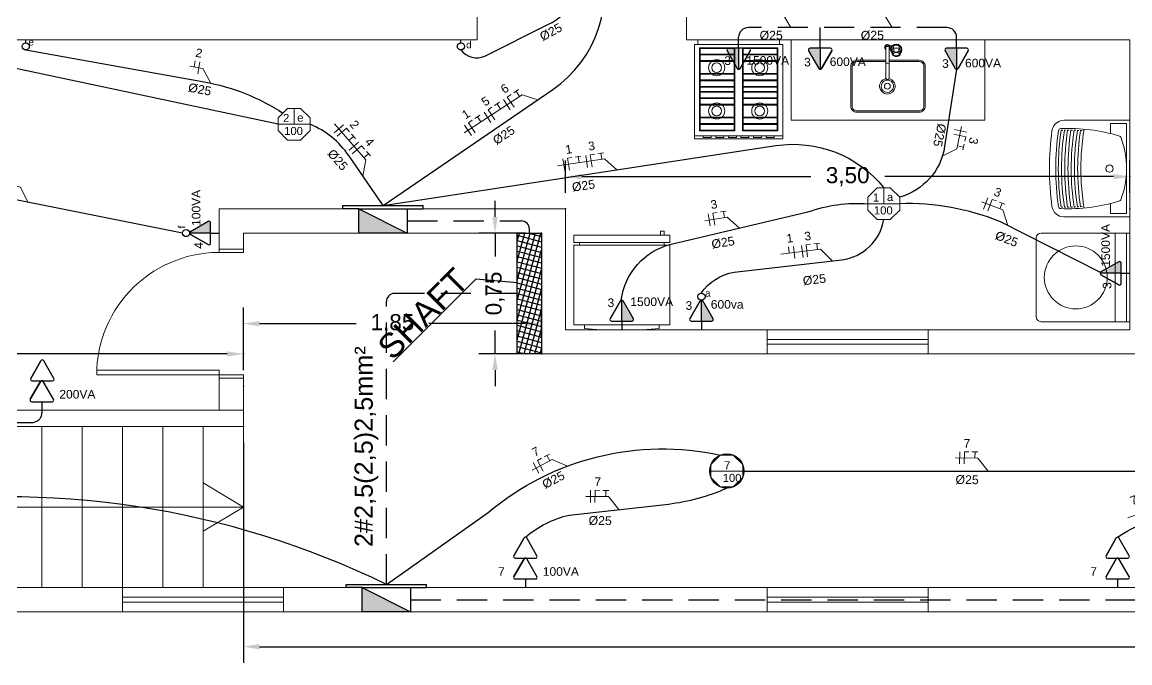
# Model space of a CAD drawing. Header units: millimetres. Extents: x 53 to 176, y -29 to 32.
# Drawn here: x 60.4 to 67.27, y 21.51 to 25.48 of the extents above; entities that cross this region are included whole.
import ezdxf

# ---------------------------------------------------------------- set-up
doc = ezdxf.new("R2010")
doc.units = ezdxf.units.MM
doc.linetypes.add('HIDDEN', pattern=[0.375, 0.25, -0.125])
doc.layers.get('0').update_dxf_attribs({"lineweight": 30})
for name, color, linetype in [('1 - Circuitos', 7, 'Continuous'), ('12 - Divisão dos circuitos', 7, 'Continuous'), ('5 - Identificadores', 7, 'Continuous'), ('7 - Eletroduto', 6, 'Continuous'), ('8 - Pontos de luz', 5, 'Continuous'), ('Pontos de iluminação', 5, 'Continuous'), ('Pontos de Tomadas', 240, 'Continuous')]:
    doc.layers.add(name, color=color, linetype=linetype)
for name, color, linetype, lineweight in [('19 - Diametros', 10, 'Continuous', 18), ('2 - Cotas', 242, 'Continuous', 9), ('3 - Cozinha', 160, 'Continuous', 20), ('4 - Edificação', 8, 'Continuous', 20), ('Portas', 251, 'Continuous', 9)]:
    doc.layers.add(name, color=color, linetype=linetype, lineweight=lineweight)
doc.styles.add('Arial0', font='arial.ttf', dxfattribs={"height": 3.14658})
doc.styles.add('SEACAD_Arial', font='arial.ttf')
doc.styles.get("Standard").update_dxf_attribs({"font": 'arial.ttf'})
doc.dimstyles.new('ISO-25', dxfattribs={"dimtxt": 0.1, "dimasz": 0.1, "dimexe": 0.1, "dimexo": 0.1, "dimgap": 0.1, "dimtad": 0, "dimzin": 1, "dimtxsty": 'Standard', "dimcen": 0.1, "dimadec": 0, "dimazin": 0, "dimtfac": 1, "dimtmove": 0, "dimatfit": 3, "dimfxl": 1, "dimarcsym": 0})

# ---------------------------------------------------------------- blocks, each defined once
blk = doc.blocks.new('*D25')
at = {"layer": '12 - Divisão dos circuitos', "color": 0, "transparency": 16777216}
for p in [(67.2708, 24.5244), (63.7708, 24.3244), (67.2708, 24.3244)]:
    blk.add_point(p, dxfattribs=at)
at = {"layer": '2 - Cotas', "color": 0, "lineweight": -2, "transparency": 16777216}
for p, q in [((63.7708, 24.4244), (63.7708, 24.6244)), ((67.2708, 24.4244), (67.2708, 24.6244)), ((63.8708, 24.5244), (65.2912, 24.5244)), ((67.1708, 24.5244), (65.7505, 24.5244))]:
    blk.add_line(p, q, dxfattribs=at)
at = {"layer": '2 - Cotas', "color": 0, "transparency": 16777216}
for points in [[(63.8708, 24.541), (63.8708, 24.5077), (63.7708, 24.5244)], [(67.1708, 24.541), (67.1708, 24.5077), (67.2708, 24.5244)]]:
    blk.add_solid(points, dxfattribs=at)
at = {"layer": '2 - Cotas', "color": 0, "transparency": 16777216, "insert": (65.5208, 24.5244), "char_height": 0.1, "attachment_point": 5}
blk.add_mtext('3,50', dxfattribs=at)
blk = doc.blocks.new('*D4')
at = {"layer": '12 - Divisão dos circuitos', "color": 0, "transparency": 16777216}
for p in [(57.2708, 23.4244), (57.2708, 23.2244), (61.7708, 23.2244)]:
    blk.add_point(p, dxfattribs=at)
at = {"layer": '2 - Cotas', "color": 0, "lineweight": -2, "transparency": 16777216}
for p, q in [((57.2708, 23.3244), (57.2708, 23.5244)), ((61.7708, 23.3244), (61.7708, 23.5244)), ((57.3708, 23.4244), (59.2891, 23.4244)), ((61.6708, 23.4244), (59.7525, 23.4244))]:
    blk.add_line(p, q, dxfattribs=at)
at = {"layer": '2 - Cotas', "color": 0, "transparency": 16777216}
for points in [[(57.3708, 23.441), (57.3708, 23.4077), (57.2708, 23.4244)], [(61.6708, 23.441), (61.6708, 23.4077), (61.7708, 23.4244)]]:
    blk.add_solid(points, dxfattribs=at)
at = {"layer": '2 - Cotas', "color": 0, "transparency": 16777216, "insert": (59.5208, 23.4244), "char_height": 0.1, "attachment_point": 5}
blk.add_mtext('4,50', dxfattribs=at)
blk = doc.blocks.new('*D26')
at = {"layer": '12 - Divisão dos circuitos', "color": 0, "transparency": 16777216}
for p in [(61.7708, 23.6122), (61.7708, 23.4244), (63.6208, 23.4244)]:
    blk.add_point(p, dxfattribs=at)
at = {"layer": '2 - Cotas', "color": 0, "lineweight": -2, "transparency": 16777216}
for p, q in [((61.7708, 23.5244), (61.7708, 23.7122)), ((63.6208, 23.5244), (63.6208, 23.7122)), ((61.8708, 23.6122), (62.4703, 23.6122)), ((63.5208, 23.6122), (62.9214, 23.6122))]:
    blk.add_line(p, q, dxfattribs=at)
at = {"layer": '2 - Cotas', "color": 0, "transparency": 16777216}
for points in [[(61.8708, 23.6289), (61.8708, 23.5955), (61.7708, 23.6122)], [(63.5208, 23.6289), (63.5208, 23.5955), (63.6208, 23.6122)]]:
    blk.add_solid(points, dxfattribs=at)
at = {"layer": '2 - Cotas', "color": 0, "transparency": 16777216, "insert": (62.6958, 23.6122), "char_height": 0.1, "attachment_point": 5}
blk.add_mtext('1,85', dxfattribs=at)
blk = doc.blocks.new('CO-F4PB')
for p, q in [((0.2535, 0), (-0.2535, 0)), ((0.2535, 0), (-0.2535, 0)), ((-0.2535, 0), (-0.2535, -0.03)), ((0.2535, -0.03), (0.2535, 0)), ((-0.2735, -0.03), (-0.2735, -0.596)), ((0.2735, -0.03), (-0.2735, -0.03)), ((-0.2435, -0.05), (-0.2435, -0.566)), ((-0.0235, -0.05), (-0.2435, -0.05)), ((-0.0285, -0.055), (-0.2385, -0.055)), ((-0.2385, -0.055), (-0.2385, -0.09)), ((-0.0285, -0.055), (-0.0285, -0.09)), ((-0.0235, -0.05), (-0.0235, -0.566)), ((0.0235, -0.05), (0.0235, -0.566)), ((0.2435, -0.05), (0.0235, -0.05)), ((0.2385, -0.055), (0.0285, -0.055)), ((0.0285, -0.055), (0.0285, -0.09)), ((0.2385, -0.055), (0.2385, -0.09)), ((0.2435, -0.05), (0.2435, -0.566)), ((0.2735, -0.596), (0.2735, -0.03)), ((-0.0235, -0.09), (-0.2435, -0.09)), ((-0.0235, -0.095), (-0.2435, -0.095)), ((-0.0235, -0.13), (-0.2435, -0.13)), ((-0.0235, -0.135), (-0.2435, -0.135)), ((-0.2385, -0.095), (-0.2385, -0.13)), ((-0.2385, -0.135), (-0.2385, -0.21)), ((-0.0285, -0.095), (-0.0285, -0.13)), ((-0.0285, -0.135), (-0.0285, -0.21)), ((0.2435, -0.09), (0.0235, -0.09)), ((0.2435, -0.095), (0.0235, -0.095)), ((0.2435, -0.13), (0.0235, -0.13)), ((0.2435, -0.135), (0.0235, -0.135)), ((0.0285, -0.095), (0.0285, -0.13)), ((0.0285, -0.135), (0.0285, -0.21)), ((0.2385, -0.095), (0.2385, -0.13)), ((0.2385, -0.135), (0.2385, -0.21)), ((-0.0235, -0.21), (-0.2435, -0.21)), ((-0.0235, -0.215), (-0.2435, -0.215)), ((-0.0235, -0.25), (-0.2435, -0.25)), ((-0.0235, -0.255), (-0.2435, -0.255)), ((-0.2385, -0.215), (-0.2385, -0.25)), ((-0.2385, -0.255), (-0.2385, -0.29)), ((-0.0285, -0.215), (-0.0285, -0.25)), ((-0.0285, -0.255), (-0.0285, -0.29)), ((0.2435, -0.21), (0.0235, -0.21)), ((0.2435, -0.215), (0.0235, -0.215)), ((0.2435, -0.25), (0.0235, -0.25)), ((0.2435, -0.255), (0.0235, -0.255)), ((0.0285, -0.215), (0.0285, -0.25)), ((0.0285, -0.255), (0.0285, -0.29)), ((0.2385, -0.215), (0.2385, -0.25)), ((0.2385, -0.255), (0.2385, -0.29)), ((-0.0235, -0.29), (-0.2435, -0.29)), ((-0.0235, -0.295), (-0.2435, -0.295)), ((-0.2435, -0.321), (-0.0235, -0.321)), ((-0.2435, -0.326), (-0.0235, -0.326)), ((-0.2385, -0.295), (-0.2385, -0.321)), ((-0.2385, -0.326), (-0.2385, -0.361)), ((-0.0285, -0.295), (-0.0285, -0.321)), ((-0.0285, -0.326), (-0.0285, -0.361)), ((0.2435, -0.29), (0.0235, -0.29)), ((0.2435, -0.295), (0.0235, -0.295)), ((0.0235, -0.321), (0.2435, -0.321)), ((0.0235, -0.326), (0.2435, -0.326)), ((0.0285, -0.295), (0.0285, -0.321)), ((0.0285, -0.326), (0.0285, -0.361)), ((0.2385, -0.295), (0.2385, -0.321)), ((0.2385, -0.326), (0.2385, -0.361)), ((-0.2435, -0.361), (-0.0235, -0.361)), ((-0.2435, -0.366), (-0.0235, -0.366)), ((-0.2435, -0.401), (-0.0235, -0.401)), ((-0.2435, -0.406), (-0.0235, -0.406)), ((-0.2385, -0.366), (-0.2385, -0.401)), ((-0.2385, -0.406), (-0.2385, -0.481)), ((-0.0285, -0.366), (-0.0285, -0.401)), ((-0.0285, -0.406), (-0.0285, -0.481)), ((0.0235, -0.361), (0.2435, -0.361)), ((0.0235, -0.366), (0.2435, -0.366)), ((0.0235, -0.401), (0.2435, -0.401)), ((0.0235, -0.406), (0.2435, -0.406)), ((0.0285, -0.366), (0.0285, -0.401)), ((0.0285, -0.406), (0.0285, -0.481)), ((0.2385, -0.366), (0.2385, -0.401)), ((0.2385, -0.406), (0.2385, -0.481)), ((-0.2435, -0.481), (-0.0235, -0.481)), ((0.0235, -0.481), (0.2435, -0.481)), ((-0.2435, -0.486), (-0.0235, -0.486)), ((-0.2435, -0.521), (-0.0235, -0.521)), ((-0.2435, -0.526), (-0.0235, -0.526)), ((-0.2385, -0.486), (-0.2385, -0.521)), ((-0.2385, -0.526), (-0.2385, -0.561)), ((-0.0285, -0.486), (-0.0285, -0.521)), ((-0.0285, -0.526), (-0.0285, -0.561)), ((0.0235, -0.486), (0.2435, -0.486)), ((0.0235, -0.521), (0.2435, -0.521)), ((0.0235, -0.526), (0.2435, -0.526)), ((0.0285, -0.486), (0.0285, -0.521)), ((0.0285, -0.526), (0.0285, -0.561)), ((0.2385, -0.486), (0.2385, -0.521)), ((0.2385, -0.526), (0.2385, -0.561)), ((-0.2735, -0.596), (0.2735, -0.596)), ((-0.2735, -0.596), (-0.2735, -0.616)), ((-0.2735, -0.616), (0.2735, -0.616)), ((-0.2435, -0.566), (-0.0235, -0.566)), ((-0.2385, -0.561), (-0.0285, -0.561)), ((0.0235, -0.566), (0.2435, -0.566)), ((0.0285, -0.561), (0.2385, -0.561)), ((0.2735, -0.616), (0.2735, -0.596))]:
    blk.add_line(p, q)
for points in [[(-0.2204, -0.606), (-0.1704, -0.606), (-0.1704, -0.596), (-0.2204, -0.596)], [(-0.1422, -0.606), (-0.0922, -0.606), (-0.0922, -0.596), (-0.1422, -0.596)], [(-0.0641, -0.606), (-0.0141, -0.606), (-0.0141, -0.596), (-0.0641, -0.596)], [(0.0141, -0.606), (0.0641, -0.606), (0.0641, -0.596), (0.0141, -0.596)], [(0.0922, -0.606), (0.1422, -0.606), (0.1422, -0.596), (0.0922, -0.596)], [(0.1704, -0.606), (0.2204, -0.606), (0.2204, -0.596), (0.1704, -0.596)]]:
    blk.add_lwpolyline(points, close=True)
for centre, radius in [((-0.1308, -0.1735), 0.05), ((0.1362, -0.1735), 0.05), ((-0.1308, -0.1735), 0.03), ((0.1362, -0.1735), 0.03), ((-0.1308, -0.4425), 0.05), ((0.1362, -0.4425), 0.05), ((-0.1308, -0.4425), 0.03), ((0.1362, -0.4425), 0.03)]:
    blk.add_circle(centre, radius)
blk = doc.blocks.new('DUPLEX320PL')
for p, q in [((-0.058, -0.1246), (-0.058, -0.6181)), ((-0.058, -0.1246), (0.538, -0.1246)), ((0.538, -0.6181), (0.538, -0.1246)), ((0.538, -0.6181), (-0.058, -0.6181)), ((-0.023, -0.6181), (-0.023, -0.6338)), ((0.503, -0.6338), (0.503, -0.6181)), ((0.538, -0.6338), (-0.058, -0.6338)), ((-0.058, -0.6338), (-0.058, -0.6799)), ((-0.058, -0.6799), (0.538, -0.6799)), ((0.538, -0.6338), (0.538, -0.6799))]:
    blk.add_line(p, q)
blk.add_lwpolyline([(0.4713, -0.1246), (0.4713, -0.1005), (0.3713, -0.0932), (0.1087, -0.0932), (0.0087, -0.1005), (0.0087, -0.1246)])
blk.add_lwpolyline([(0.4797, -0.6799), (0.4797, -0.7042), (0.5039, -0.7042), (0.5039, -0.6799)], close=True)
blk = doc.blocks.new('TANQUE-02')
for p, q in [((-0.2995, 0), (0.2995, 0)), ((-0.2995, -0.4081), (-0.2995, 0)), ((0.2995, -0.4081), (0.2995, 0)), ((-0.2795, -0.02), (0.2795, -0.02)), ((-0.2795, -0.12), (-0.2795, -0.02)), ((0.2795, -0.12), (0.2795, -0.02)), ((-0.2795, -0.12), (-0.2174, -0.12)), ((0.2174, -0.12), (0.2795, -0.12))]:
    blk.add_line(p, q)
blk.add_circle((0, -0.1252), 0.0225)
for centre, radius, start, end in [((0.8453, -0.3818), 1.0945, 163.27799, 182.40527), ((-0.1837, -0.0726), 0.02, 110.23844, 163.27799), ((0, -0.5709), 0.5511, 90, 110.23844), ((0, -0.5709), 0.5511, 69.76156, 90), ((0.1837, -0.0726), 0.02, 16.72201, 69.76156), ((-0.8453, -0.3818), 1.0945, 357.59473, 16.72201), ((0, 1.2149), 1.518, 260.72256, 279.27744), ((0.8453, -0.3818), 1.0845, 177.52238, 178.05412), ((0.8453, -0.3818), 1.0845, 176.46036, 176.99114), ((0, 1.2149), 1.558, 261.22518, 270), ((0.8453, -0.3818), 1.0845, 175.40003, 175.93), ((0, 1.2149), 1.538, 261.15691, 270), ((0, 1.2149), 1.518, 270, 279.27744), ((0, 1.2149), 1.538, 270, 278.84309), ((0, 1.2149), 1.558, 270, 278.77482), ((-0.8453, -0.3818), 1.0845, 4.07, 4.59997), ((-0.8453, -0.3818), 1.0845, 3.00886, 3.53964), ((-0.8453, -0.3818), 1.0845, 1.94588, 2.47762), ((-0.2245, -0.4081), 0.075, 180, 262.08052), ((0.8453, -0.3818), 1.0845, 179.65272, 180.18684), ((0, 1.2149), 1.618, 261.49969, 270), ((0.8453, -0.3818), 1.0845, 180.72164, 181.25716), ((0.8453, -0.3818), 1.0845, 178.5864, 179.11926), ((0, 1.2149), 1.598, 261.39693, 270), ((0, 1.2149), 1.638, 261.61326, 270), ((0, 1.2149), 1.578, 261.30532, 270), ((0, 1.2149), 1.578, 270, 278.69468), ((0, 1.2149), 1.598, 270, 278.60307), ((0, 1.2149), 1.618, 270, 278.50031), ((0, 1.2149), 1.638, 270, 278.38674), ((0.2245, -0.4081), 0.075, 277.91948, 0), ((-0.8453, -0.3818), 1.0845, 0.88074, 1.4136), ((-0.8453, -0.3818), 1.0845, 358.74284, 359.27836), ((-0.8453, -0.3818), 1.0845, 359.81316, 0.34728), ((-0.2332, -0.4271), 0.015, 182.40527, 261.87169), ((0.8453, -0.3818), 1.0845, 181.79343, 182.3305), ((0, 1.2149), 1.658, 261.73735, 270), ((0, 1.2058), 1.6644, 261.87169, 270), ((0, 1.2149), 1.658, 270, 278.26265), ((0, 1.2058), 1.6644, 270, 278.12831), ((0.2332, -0.4271), 0.015, 278.12831, 357.59473), ((-0.8453, -0.3818), 1.0845, 357.6695, 358.20657), ((0, 1.2058), 1.7044, 262.08052, 270), ((0, 1.2058), 1.7044, 270, 277.91948)]:
    blk.add_arc(centre, radius, start, end)
blk = doc.blocks.new('A$C1AD15EB6')
for p, q in [((0.55, 0.58), (0, 0.58)), ((0, 0.03), (0, 0.58)), ((0.55, 0.5606), (0, 0.5606)), ((0.55, 0.03), (0.55, 0.58)), ((0.55, 0.4906), (0, 0.4906)), ((0.03, 0), (0.52, 0))]:
    blk.add_line(p, q)
for centre, start, end in [((0.03, 0.03), 180, 270), ((0.52, 0.03), 270, 0)]:
    blk.add_arc(centre, 0.03, start, end)
blk = doc.blocks.new('CUBA-COZ-02')
for p, q in [((-0.0095, 0.2452), (-0.0095, 0.2275)), ((-0.0095, 0.2275), (-0.0095, 0.0565)), ((0.0105, 0.2452), (0.0105, 0.2275)), ((0.0105, 0.2275), (0.0105, 0.0565)), ((0.0146, 0.2516), (0.031, 0.2516)), ((0.0146, 0.2316), (0.0209, 0.2316)), ((0.0305, 0.2026), (0.0305, 0.2242)), ((0.0379, 0.2522), (0.0379, 0.2367)), ((0.0399, 0.2163), (0.0399, 0.2377)), ((0.0712, 0.2163), (0.0712, 0.2377)), ((0.0731, 0.2522), (0.0731, 0.2367)), ((0.0805, 0.2026), (0.0805, 0.2242)), ((-0.0095, 0.0565), (-0.0095, 0.0516)), ((0.0105, 0.0565), (0.0105, 0.0516))]:
    blk.add_line(p, q)
for points in [[(-0.0095, 0.1611), (-0.1889, 0.1611, 0.414214), (-0.2269, 0.1231), (-0.2269, -0.1231, 0.414214), (-0.1889, -0.1611), (0.1969, -0.1611, 0.414214), (0.2349, -0.1231), (0.2349, 0.1231, 0.414214), (0.1969, 0.1611), (0.0105, 0.1611)], [(-0.0095, 0.1531), (-0.1889, 0.1531, 0.414214), (-0.2189, 0.1231), (-0.2189, -0.1231, 0.414214), (-0.1889, -0.1531), (0.1969, -0.1531, 0.414214), (0.2269, -0.1231), (0.2269, 0.1231, 0.414214), (0.1969, 0.1531), (0.0105, 0.1531)]]:
    blk.add_lwpolyline(points, format="xyb")
blk.add_lwpolyline([(0.0105, 0.0367, -7.502529), (-0.0095, 0.037, -0.133288)], format="xyb", close=True)
at = {"linetype": 'Continuous'}
for points in [[(0.0391, 0.2375, 0), (0.0361, 0.2353, 0), (0.0337, 0.2328, 0), (0.032, 0.2301, 0), (0.0309, 0.2272, 0), (0.0305, 0.2242, 0)], [(0.0389, 0.2157, 0), (0.0359, 0.2135, 0), (0.0335, 0.2109, 0), (0.0318, 0.2081, 0), (0.0308, 0.2052, 0), (0.0305, 0.2021, 0)], [(0.075, 0.199, 0), (0.0746, 0.2011, 0), (0.0734, 0.2032, 0), (0.0715, 0.2051, 0), (0.0689, 0.2067, 0), (0.0658, 0.208, 0), (0.0623, 0.209, 0), (0.0585, 0.2095, 0), (0.0545, 0.2096, 0), (0.0506, 0.2093, 0), (0.0469, 0.2085, 0), (0.0436, 0.2074, 0), (0.0407, 0.2059, 0), (0.0385, 0.2041, 0), (0.0369, 0.2022, 0), (0.0362, 0.2, 0), (0.0362, 0.1979, 0), (0.0369, 0.1958, 0), (0.0385, 0.1938, 0), (0.0407, 0.192, 0), (0.0436, 0.1905, 0), (0.0469, 0.1894, 0), (0.0506, 0.1886, 0), (0.0545, 0.1883, 0), (0.0585, 0.1884, 0), (0.0623, 0.1889, 0), (0.0658, 0.1899, 0), (0.0689, 0.1912, 0), (0.0715, 0.1928, 0), (0.0734, 0.1947, 0), (0.0746, 0.1968, 0), (0.075, 0.199, 0)], [(0.0805, 0.2242, 0), (0.0802, 0.2272, 0), (0.0791, 0.2301, 0), (0.0773, 0.2328, 0), (0.0749, 0.2353, 0), (0.0719, 0.2375, 0)], [(0.0805, 0.2026, 0), (0.0802, 0.2055, 0), (0.0791, 0.2084, 0), (0.0774, 0.2111, 0), (0.0751, 0.2136, 0), (0.0722, 0.2157, 0)], [(0.0305, 0.2021, 0), (0.0311, 0.1989, 0), (0.0324, 0.1959, 0), (0.0345, 0.193, 0), (0.0373, 0.1905, 0), (0.0407, 0.1884, 0), (0.0446, 0.1867, 0), (0.0488, 0.1856, 0), (0.0533, 0.185, 0), (0.0578, 0.185, 0), (0.0623, 0.1856, 0), (0.0665, 0.1867, 0), (0.0704, 0.1884, 0), (0.0738, 0.1905, 0), (0.0766, 0.193, 0), (0.0786, 0.1959, 0), (0.08, 0.1989, 0), (0.0805, 0.2021, 0)]]:
    blk.add_polyline3d(points, dxfattribs=at)
blk.add_circle((0, 0), 0.0182)
for centre, radius, start, end in [((0.0005, 0.2416), 0.0173, 35.41872, 234.58128), ((0.0005, 0.2416), 0.0126, 322.25181, 217.74819), ((0.0005, 0.2242), 0.0233, 64.55551, 115.44449), ((0.0005, 0.2416), 0.0173, 305.41872, 324.58128), ((0.0005, 0.2416), 0.0173, 324.58128, 35.41872), ((0.0555, 0.2266), 0.035, 315.56467, 224.43533), ((0.0555, 0.2266), 0.032, 321.37517, 218.62483), ((0.0555, 0.1725), 0.0816, 77.53823, 102.46177), ((0.04, 0.214), 0.002, 63.97489, 122.15591), ((0.0401, 0.2358), 0.002, 74.31395, 121.56748), ((0.0555, 0.2905), 0.0549, 254.31395, 285.68605), ((0.0555, 0.2459), 0.0335, 243.97489, 296.02511), ((0.0711, 0.214), 0.002, 57.84409, 116.02511), ((0.0709, 0.2358), 0.002, 58.43251, 105.68606), ((0.0005, 0.1207), 0.0233, 64.55551, 115.44449), ((0, 0), 0.0482, 101.34386, 77.38563), ((0.0005, 0.0516), 0.0112, 153.72082, 26.27918), ((0.0005, 0.0516), 0.01, 180, 0)]:
    blk.add_arc(centre, radius, start, end)
blk = doc.blocks.new('*D75')
at = {"layer": '12 - Divisão dos circuitos', "color": 0, "transparency": 16777216}
for p in [(61.7708, 22.9744), (73.7708, 22.9744), (73.7708, 21.6073)]:
    blk.add_point(p, dxfattribs=at)
at = {"layer": '2 - Cotas', "color": 0, "lineweight": -2, "transparency": 16777216}
for p, q in [((61.7708, 22.8744), (61.7708, 21.5073)), ((73.7708, 22.8744), (73.7708, 21.5073)), ((61.8708, 21.6073), (67.507, 21.6073)), ((73.6708, 21.6073), (68.0347, 21.6073))]:
    blk.add_line(p, q, dxfattribs=at)
at = {"layer": '2 - Cotas', "color": 0, "transparency": 16777216}
for points in [[(61.8708, 21.624), (61.8708, 21.5907), (61.7708, 21.6073)], [(73.6708, 21.624), (73.6708, 21.5907), (73.7708, 21.6073)]]:
    blk.add_solid(points, dxfattribs=at)
at = {"layer": '2 - Cotas', "color": 0, "transparency": 16777216, "insert": (67.7708, 21.6073), "char_height": 0.1, "attachment_point": 5}
blk.add_mtext('12,00', dxfattribs=at)
blk = doc.blocks.new('*D178')
at = {"layer": '12 - Divisão dos circuitos', "color": 0, "transparency": 16777216}
for p in [(63.3325, 24.1744), (63.6208, 24.1744), (63.6208, 23.4244)]:
    blk.add_point(p, dxfattribs=at)
at = {"layer": '2 - Cotas', "color": 0, "lineweight": -2, "transparency": 16777216}
for p, q in [((63.3325, 24.2744), (63.3325, 24.3744)), ((63.5208, 24.1744), (63.2325, 24.1744)), ((63.3325, 24.1744), (63.3325, 24.0296)), ((63.3325, 23.4244), (63.3325, 23.5691)), ((63.5208, 23.4244), (63.2325, 23.4244)), ((63.3325, 23.3244), (63.3325, 23.2244))]:
    blk.add_line(p, q, dxfattribs=at)
at = {"layer": '2 - Cotas', "color": 0, "transparency": 16777216}
for points in [[(63.3158, 24.2744), (63.3491, 24.2744), (63.3325, 24.1744)], [(63.3158, 23.3244), (63.3491, 23.3244), (63.3325, 23.4244)]]:
    blk.add_solid(points, dxfattribs=at)
at = {"layer": '2 - Cotas', "color": 0, "transparency": 16777216, "insert": (63.3325, 23.7994), "char_height": 0.1, "attachment_point": 5, "rotation": 90}
blk.add_mtext('0,75', dxfattribs=at)
blk = doc.blocks.new('ponto de luz')
at = {"color": 5, "linetype": 'Continuous', "lineweight": 15, "true_color": 0x000005}
blk.add_lwpolyline([(63.6396, -13.7603), (63.5583, -13.7603), (63.5009, -13.8188), (63.5009, -13.8984), (63.5583, -13.9569), (63.6396, -13.9569), (63.698, -13.8984), (63.698, -13.8188)], close=True, dxfattribs=at)
for points in [[(63.5995, -13.8589), (63.5995, -13.7603), (63.5995, -13.7603)], [(63.698, -13.8589), (63.5009, -13.8589), (63.5009, -13.8589)]]:
    blk.add_lwpolyline(points, dxfattribs=at)
at = {"layer": '1 - Circuitos'}
blk.add_attdef('N', (63.5309, -13.8452), '', height=0.05, dxfattribs=at)
at = {"layer": '5 - Identificadores', "flags": 4}
for tag, p in [('R', (63.6187, -13.8426)), ('S', (63.5376, -13.9254))]:
    blk.add_attdef(tag, p, '', height=0.05, dxfattribs=at)
blk = doc.blocks.new('Sensor')
at = {"color": 5, "linetype": 'Continuous', "lineweight": 15, "true_color": 0x000005}
blk.add_lwpolyline([(63.6396, -14.1566), (63.5583, -14.1566), (63.5009, -14.215), (63.5009, -14.2947), (63.5583, -14.3531), (63.6396, -14.3531), (63.698, -14.2947), (63.698, -14.215)], close=True, dxfattribs=at)
blk.add_lwpolyline([(63.698, -14.2551), (63.5009, -14.2551), (63.5009, -14.2551)], dxfattribs=at)
at = {"layer": '8 - Pontos de luz'}
blk.add_circle((63.5995, -14.2551), 0.1064, dxfattribs=at)
at = {"layer": '5 - Identificadores'}
for tag, p in [('N', (63.5826, -14.2443)), ('S', (63.5739, -14.3226))]:
    blk.add_attdef(tag, p, '', height=0.05, dxfattribs=at)

msp = doc.modelspace()

# ---------------------------------------------------------------- hatches: boundary and pattern name
at = {"layer": '7 - Eletroduto'}
h = msp.add_hatch(color=256, dxfattribs=at)
h.dxf.hatch_style = 1
h.paths.add_polyline_path([(62.4876, 24.1744), (62.7876, 24.1744), (62.4876, 24.3244)])
h = msp.add_hatch(dxfattribs=at)
h.set_pattern_fill('ANSI37', color=256, scale=0.01, angle=300)
h.set_pattern_definition([(345, (53.420826, 21.824383), (0.0082175, 0.030668145), []), (75, (53.420826, 21.824383), (-0.030668145, 0.0082175), [])])
h.paths.add_polyline_path([(63.4708, 23.4244), (63.6208, 23.4244), (63.6208, 24.1744), (63.4708, 24.1744)])
h = msp.add_hatch(color=256, dxfattribs=at)
h.dxf.hatch_style = 1
h.paths.add_polyline_path([(62.5082, 21.8244), (62.8082, 21.8244), (62.5082, 21.9744)])
at = {"layer": 'Pontos de Tomadas'}
h = msp.add_hatch(color=256, dxfattribs=at)
h.dxf.hatch_style = 1
h.paths.add_polyline_path([(64.8359, 25.196, 0.268035), (64.8443, 25.1911), (64.8443, 25.3208), (64.7808, 25.3208, 0.577243), (64.7723, 25.3061)])
h = msp.add_hatch(color=256, dxfattribs=at)
h.dxf.hatch_style = 1
h.paths.add_polyline_path([(65.3422, 25.196, 0.268035), (65.3506, 25.1911), (65.3506, 25.3208), (65.2871, 25.3208, 0.577243), (65.2786, 25.3061)])
h = msp.add_hatch(color=256, dxfattribs=at)
h.dxf.hatch_style = 1
h.paths.add_polyline_path([(66.1884, 25.196, 0.268035), (66.1968, 25.1911), (66.1968, 25.3208), (66.1333, 25.3208, 0.577243), (66.1248, 25.3061)])
h = msp.add_hatch(color=256, dxfattribs=at)
h.dxf.hatch_style = 1
h.paths.add_polyline_path([(61.4424, 24.1828, 0.268035), (61.4375, 24.1744), (61.5672, 24.1744), (61.5672, 24.2379, 0.577243), (61.5526, 24.2464)])
h = msp.add_hatch(color=256, dxfattribs=at)
h.dxf.hatch_style = 1
h.paths.add_polyline_path([(67.0924, 23.933, 0.268035), (67.0875, 23.9245), (67.2172, 23.9245), (67.2172, 23.9881, 0.577243), (67.2026, 23.9965)])
h = msp.add_hatch(color=256, dxfattribs=at)
h.dxf.hatch_style = 1
h.paths.add_polyline_path([(64.1273, 23.7528, 0.268035), (64.1188, 23.7577), (64.1188, 23.628), (64.1824, 23.628, 0.577243), (64.1908, 23.6426)])
h = msp.add_hatch(color=256, dxfattribs=at)
h.dxf.hatch_style = 1
h.paths.add_polyline_path([(64.622, 23.7528, 0.268035), (64.6136, 23.7577), (64.6136, 23.628), (64.6772, 23.628, 0.577243), (64.6856, 23.6426)])

# ---------------------------------------------------------------- linework, layer by layer
at = {"layer": '1 - Circuitos', "color": 5, "linetype": 'Continuous', "lineweight": 15, "true_color": 0x000005}
for points in [[(65.1685, 25.4494), (65.1037, 25.5583), (64.9622, 25.5575)], [(65.7964, 25.4494), (65.7316, 25.5583), (65.5901, 25.5575)], [(61.5684, 25.1048), (61.5198, 25.1947), (61.4379, 25.2101)], [(62.5125, 24.5272), (62.5304, 24.6278), (62.3368, 24.8514)], [(66.1078, 24.6506), (66.1985, 24.6977), (66.227, 24.8363)], [(64.0881, 24.5662), (64.0126, 24.6351), (63.7201, 24.5913)], [(60.4328, 24.3662), (60.3888, 24.4584), (60.1474, 24.5165)], [(66.514, 24.2203), (66.4827, 24.3176), (66.3508, 24.3687)], [(64.8497, 24.2055), (64.7734, 24.2735), (64.6337, 24.2507)], [(65.4249, 24.0023), (65.3516, 24.0734), (65.1051, 24.0439)], [(63.7815, 22.728), (63.6878, 22.7687), (63.5622, 22.7035)], [(66.392, 22.6976), (66.3287, 22.7778), (66.1872, 22.7796)], [(64.1008, 22.4586), (64.0374, 22.5388), (63.8959, 22.5406)], [(67.4797, 22.404), (67.3917, 22.4558), (67.2591, 22.4063)]]:
    msp.add_lwpolyline(points, dxfattribs=at)
at = {"layer": '1 - Circuitos', "color": 7, "linetype": 'Continuous', "lineweight": 15, "true_color": 0x000007}
for points in [[(61.4648, 25.205), (61.4718, 25.2422), (61.4718, 25.2422)], [(61.4875, 25.1623), (61.5015, 25.2366), (61.5015, 25.2366)], [(63.4319, 25.0333), (63.4088, 25.018), (63.4504, 24.9549)], [(63.4482, 25.044), (63.4791, 25.0643), (63.4641, 25.0544), (63.4851, 25.0226)], [(63.3126, 24.9547), (63.2895, 24.9395), (63.3311, 24.8763)], [(63.3289, 24.9654), (63.3598, 24.9858), (63.3448, 24.9759), (63.3658, 24.944)], [(63.4263, 24.939), (63.3847, 25.0022), (63.3847, 25.0022)], [(63.2074, 24.8852), (63.2383, 24.9056), (63.2233, 24.8957), (63.2443, 24.8638)], [(63.307, 24.8605), (63.2654, 24.9237), (63.2654, 24.9237)], [(62.3346, 24.7967), (62.3918, 24.8462), (62.3918, 24.8462)], [(62.4288, 24.8035), (62.4106, 24.8244), (62.3535, 24.7749)], [(63.1855, 24.7803), (63.1439, 24.8434), (63.1439, 24.8434)], [(63.1911, 24.8745), (63.168, 24.8593), (63.2095, 24.7961)], [(66.1846, 24.816), (66.2587, 24.8008), (66.2587, 24.8008)], [(62.4415, 24.7888), (62.4658, 24.7607), (62.454, 24.7743), (62.4251, 24.7493)], [(66.2473, 24.7454), (66.2529, 24.7725), (66.1788, 24.7877)], [(62.4281, 24.6887), (62.4852, 24.7382), (62.4852, 24.7382)], [(62.5222, 24.6955), (62.5041, 24.7164), (62.4469, 24.667)], [(62.535, 24.6808), (62.5592, 24.6528), (62.5475, 24.6663), (62.5186, 24.6414)], [(66.2434, 24.7263), (66.2359, 24.69), (66.2395, 24.7076), (66.2021, 24.7153)], [(63.7651, 24.5602), (63.7539, 24.635), (63.7539, 24.635)], [(63.8098, 24.6433), (63.7824, 24.6392), (63.7936, 24.5645)], [(63.8291, 24.6462), (63.8657, 24.6517), (63.848, 24.6491), (63.8536, 24.6113)], [(63.9064, 24.5814), (63.8952, 24.6561), (63.8952, 24.6561)], [(63.9511, 24.6645), (63.9237, 24.6604), (63.9349, 24.5856)], [(63.9703, 24.6674), (64.007, 24.6729), (63.9892, 24.6702), (63.9949, 24.6325)], [(66.3638, 24.3235), (66.3911, 24.394), (66.3911, 24.394)], [(66.4438, 24.3736), (66.418, 24.3836), (66.3906, 24.3131)], [(66.4619, 24.3666), (66.4965, 24.3532), (66.4797, 24.3597), (66.4659, 24.3241)], [(64.6678, 24.2183), (64.6557, 24.293), (64.6557, 24.293)], [(64.7114, 24.3021), (64.6841, 24.2976), (64.6963, 24.223)], [(64.7306, 24.3052), (64.7672, 24.3111), (64.7495, 24.3083), (64.7556, 24.2706)], [(65.1584, 24.0507), (65.1539, 24.0882), (65.1539, 24.0882)], [(65.1929, 24.0167), (65.1839, 24.0918), (65.1839, 24.0918)], [(65.2438, 24.0228), (65.2348, 24.0979), (65.2348, 24.0979)], [(65.2909, 24.1046), (65.2634, 24.1013), (65.2724, 24.0262)], [(65.3102, 24.1069), (65.347, 24.1113), (65.3292, 24.1092), (65.3337, 24.0713)], [(63.62, 22.7766), (63.5954, 22.7638), (63.6303, 22.6967)], [(63.6373, 22.7855), (63.6702, 22.8026), (63.6542, 22.7943), (63.6718, 22.7604)], [(66.2152, 22.7418), (66.2161, 22.8174), (66.2161, 22.8174)], [(66.2726, 22.8167), (66.2449, 22.817), (66.244, 22.7414)], [(66.2921, 22.8164), (66.3291, 22.8159), (66.3112, 22.8162), (66.3107, 22.778)], [(63.6047, 22.6834), (63.5698, 22.7505), (63.5698, 22.7505)], [(63.9239, 22.5028), (63.9248, 22.5784), (63.9248, 22.5784)], [(63.9814, 22.5777), (63.9537, 22.578), (63.9527, 22.5024)], [(64.0008, 22.5774), (64.0379, 22.577), (64.0199, 22.5772), (64.0194, 22.539)]]:
    msp.add_lwpolyline(points, dxfattribs=at)
at = {"layer": '1 - Circuitos', "color": 5, "linetype": 'Continuous', "lineweight": 15}
msp.add_lwpolyline([(63.5975, 25.0015), (63.5001, 25.0324), (63.1412, 24.7958)], dxfattribs=at)
at = {"layer": '3 - Cozinha'}
msp.add_lwpolyline([(65.1708, 24.8744), (66.3708, 24.8744), (66.3708, 25.3744), (65.1708, 25.3744)], close=True, dxfattribs=at)
msp.add_circle((66.9361, 23.8994), 0.1953, dxfattribs=at)
at = {"layer": '4 - Edificação'}
for p, q in [((63.2208, 25.3744), (63.2208, 25.5744)), ((64.5208, 25.5744), (64.5208, 25.3744)), ((60.3208, 25.3744), (63.2208, 25.3744)), ((64.5208, 25.3744), (67.2708, 25.3744)), ((67.2708, 25.3744), (67.2708, 23.5744)), ((61.6208, 24.3244), (63.7708, 24.3244)), ((61.6208, 24.3244), (61.6208, 24.0744)), ((63.7708, 24.3244), (63.7708, 23.5744)), ((63.6208, 24.1744), (61.7708, 24.1744)), ((61.7708, 24.1744), (61.7708, 24.0744)), ((67.2708, 23.5744), (63.7708, 23.5744)), ((63.6208, 23.4244), (70.5408, 23.4244)), ((61.6208, 23.2744), (61.7708, 23.2744)), ((61.6208, 23.2744), (61.6208, 23.0744)), ((61.7708, 23.2744), (61.7708, 23.0744)), ((57.2708, 23.0744), (61.7708, 23.0744)), ((61.7708, 21.9744), (61.7708, 23.0744)), ((61.7708, 22.9744), (57.2708, 22.9744)), ((60.5208, 22.9744), (60.5208, 21.9744)), ((60.7708, 22.9744), (60.7708, 21.9744)), ((61.0208, 22.9744), (61.0208, 21.9744)), ((61.2708, 22.9744), (61.2708, 21.9744)), ((61.5208, 22.9744), (61.5208, 21.9744)), ((61.7708, 22.4744), (61.5208, 22.6244)), ((61.7708, 22.4744), (57.2708, 22.4744)), ((61.7708, 22.4744), (61.5208, 22.3244)), ((55.8208, 21.9744), (61.6708, 21.9744)), ((61.6708, 21.9744), (73.7708, 21.9744)), ((55.6708, 21.8244), (80.4208, 21.8244))]:
    msp.add_line(p, q, dxfattribs=at)
at = {"layer": '4 - Edificação', "color": 252}
msp.add_lwpolyline([(53.5708, 21.8244), (80.5708, 21.8244), (80.5708, 29.8244), (53.5708, 29.8244)], close=True, dxfattribs=at)
at = {"layer": '7 - Eletroduto', "linetype": 'HIDDEN', "ltscale": 0.75}
for p, q in [((66.1368, 25.4494), (64.9043, 25.4494)), ((62.7876, 24.2494), (63.4958, 24.2494)), ((63.4708, 23.7994), (62.7082, 23.7994)), ((62.6582, 21.9944), (62.6582, 23.7494)), ((58.5808, 22.9994), (60.4608, 22.9994)), ((62.8082, 21.8994), (71.1477, 21.8972))]:
    msp.add_line(p, q, dxfattribs=at)
at = {"layer": '7 - Eletroduto'}
for p, q in [((65.3506, 25.3744), (65.3506, 25.4494)), ((64.8443, 25.3744), (64.8443, 25.3894)), ((66.1968, 25.3744), (66.1968, 25.3894)), ((62.3876, 24.3244), (62.3876, 24.3444)), ((62.3876, 24.3444), (62.8876, 24.3444)), ((62.8876, 24.3244), (62.8876, 24.3444)), ((62.4876, 24.3244), (62.3876, 24.3244)), ((62.4876, 24.3244), (62.7876, 24.3244)), ((62.4876, 24.1744), (62.4876, 24.3244)), ((62.4876, 24.3244), (62.7876, 24.1744)), ((62.7876, 24.3244), (62.7876, 24.1744)), ((62.7876, 24.3244), (62.8876, 24.3244)), ((63.5458, 24.1744), (63.5458, 24.1994)), ((62.7876, 24.1744), (62.4876, 24.1744)), ((63.4708, 24.1744), (63.6208, 24.1744)), ((63.4708, 23.4244), (63.4708, 24.1744)), ((63.6208, 24.1744), (63.6208, 23.4244)), ((63.6208, 24.1744), (63.6208, 23.4244)), ((62.6997, 23.3748), (63.2158, 23.891)), ((63.2158, 23.891), (63.4708, 23.8671)), ((63.6208, 23.4244), (63.4708, 23.4244)), ((60.5208, 23.0744), (60.5208, 23.0594)), ((64.8772, 22.6976), (67.6644, 22.6976)), ((62.4082, 21.9744), (62.4082, 21.9944)), ((62.4082, 21.9944), (62.9082, 21.9944)), ((62.5082, 21.9744), (62.4082, 21.9744)), ((62.5082, 21.9744), (62.8082, 21.9744)), ((62.5082, 21.8244), (62.5082, 21.9744)), ((62.5082, 21.9744), (62.8082, 21.8244)), ((62.8082, 21.9744), (62.8082, 21.8244)), ((62.8082, 21.9744), (62.9082, 21.9744)), ((62.9082, 21.9744), (62.9082, 21.9944)), ((62.8082, 21.8244), (62.5082, 21.8244))]:
    msp.add_line(p, q, dxfattribs=at)
for points in [[(62.6376, 24.3444), (63.6908, 25.0654, 0.339125), (63.9695, 25.9163, 9.011716)], [(63.1208, 25.3104, 0.343618), (63.269, 25.2724), (63.6598, 25.4676, 0.328108), (63.8704, 25.8578, -2.07484)], [(60.4208, 25.3104), (61.5287, 25.1125, -0.10122), (62.0159, 24.9187, 0.298557)], [(61.9872, 24.8494), (60.3874, 25.1884, 0.109232), (58.8943, 25.2232, -7.927458)], [(66.1968, 25.1911), (66.1224, 24.7114, -0.293063), (65.8438, 24.3965, -9.779633)], [(61.3935, 24.1741), (59.6947, 24.5139, -0.234093), (58.8651, 25.1541, -1.599991)], [(62.6376, 24.3444), (62.425, 24.655, 0.146518), (62.1844, 24.8494, 1.489882)], [(62.6376, 24.3444), (65.0745, 24.717, -0.268224), (65.7452, 24.455, 0.480889)], [(64.1154, 23.7571, -0.307709), (64.4251, 24.1057), (65.2742, 24.3053, -0.102124), (65.6467, 24.3567, -2.8139)], [(67.0889, 23.9296), (66.4685, 24.2434, 0.106816), (65.8438, 24.3564, 1.065772)], [(64.6109, 23.8015, -0.199548), (64.8156, 23.9314), (65.4842, 24.0092, 0.335924), (65.7447, 24.2584, -3.309272)], [(63.4708, 24.0531), (63.4708, 24.0531, 5.891409)], [(63.4708, 24.0072), (63.4708, 24.0072, 8.750007)], [(62.6582, 21.9944), (63.2903, 22.4396, -0.233677), (64.7307, 22.7962, -24.147978)], [(63.5208, 22.2873, -0.11691), (63.7934, 22.4246), (64.4082, 22.4927, 0.071349), (64.7708, 22.5912, -0.206706)], [(67.1958, 22.2873, -0.103839), (67.4511, 22.3976), (67.6907, 22.4506, 0.348968), (67.7708, 22.5912, 17.605746)]]:
    msp.add_lwpolyline(points, format="xyb", dxfattribs=at)
for centre, radius, start, end in [((64.9043, 25.3894), 0.06, 90, 180), ((66.1368, 25.3894), 0.06, 0, 90), ((63.4958, 24.1994), 0.05, 0, 90), ((62.7082, 23.7494), 0.05, 90, 180), ((60.3006, 17.1533), 5.3846, 64.03426, 98.81118)]:
    msp.add_arc(centre, radius, start, end, dxfattribs=at)
at = {"layer": '7 - Eletroduto', "linetype": 'HIDDEN', "ltscale": 0.75}
msp.add_arc((60.4608, 23.0594), 0.06, 270, 0, dxfattribs=at)
at = {"layer": 'Pontos de Tomadas'}
for p, q in [((60.4208, 25.3544), (60.4208, 25.3744)), ((63.1208, 25.3544), (63.1208, 25.3744)), ((64.8443, 25.3208), (64.8443, 25.3744)), ((65.3506, 25.3208), (65.3506, 25.3744)), ((66.1968, 25.3208), (66.1968, 25.3744)), ((64.7723, 25.3061), (64.8359, 25.196)), ((64.9079, 25.3208), (64.7808, 25.3208)), ((64.8443, 25.3208), (64.8443, 25.1911)), ((64.9163, 25.3061), (64.8528, 25.196)), ((64.8528, 25.196), (64.9163, 25.3061)), ((64.8528, 25.196), (64.9163, 25.3061)), ((65.2786, 25.3061), (65.3422, 25.196)), ((65.4142, 25.3208), (65.2871, 25.3208)), ((65.3506, 25.3208), (65.3506, 25.1911)), ((65.4226, 25.3061), (65.3591, 25.196)), ((65.3591, 25.196), (65.4226, 25.3061)), ((65.3591, 25.196), (65.4226, 25.3061)), ((66.1248, 25.3061), (66.1884, 25.196)), ((66.2604, 25.3208), (66.1333, 25.3208)), ((66.1968, 25.3208), (66.1968, 25.1911)), ((66.2688, 25.3061), (66.2053, 25.196)), ((66.2053, 25.196), (66.2688, 25.3061)), ((66.2053, 25.196), (66.2688, 25.3061)), ((61.5526, 24.2464), (61.4424, 24.1828)), ((61.5672, 24.1108), (61.5672, 24.2379)), ((61.5672, 24.1744), (61.4375, 24.1744)), ((61.5526, 24.1024), (61.4424, 24.1659)), ((61.4424, 24.1659), (61.5526, 24.1024)), ((61.4424, 24.1659), (61.5526, 24.1024)), ((61.5672, 24.1744), (61.6208, 24.1744)), ((67.2026, 23.9965), (67.0924, 23.933)), ((67.2172, 23.861), (67.2172, 23.9881)), ((67.2172, 23.9245), (67.0875, 23.9245)), ((67.2172, 23.9245), (67.2708, 23.9245)), ((67.2026, 23.8525), (67.0924, 23.9161)), ((67.0924, 23.9161), (67.2026, 23.8525)), ((67.0924, 23.9161), (67.2026, 23.8525)), ((64.0468, 23.6426), (64.1104, 23.7528)), ((64.1104, 23.7528), (64.0468, 23.6426)), ((64.1104, 23.7528), (64.0468, 23.6426)), ((64.1188, 23.628), (64.1188, 23.7577)), ((64.1908, 23.6426), (64.1273, 23.7528)), ((64.5416, 23.6426), (64.6051, 23.7528)), ((64.6051, 23.7528), (64.5416, 23.6426)), ((64.6051, 23.7528), (64.5416, 23.6426)), ((64.6136, 23.628), (64.6136, 23.7577)), ((64.6856, 23.6426), (64.622, 23.7528)), ((64.0553, 23.628), (64.1824, 23.628)), ((64.1188, 23.628), (64.1188, 23.5744)), ((64.55, 23.628), (64.6772, 23.628)), ((64.6136, 23.628), (64.6136, 23.5744)), ((60.4516, 23.2719), (60.5152, 23.382)), ((60.5152, 23.382), (60.4516, 23.2719)), ((60.5152, 23.382), (60.4516, 23.2719)), ((60.5956, 23.2719), (60.5321, 23.382)), ((60.4488, 23.1426), (60.5124, 23.2528)), ((60.5124, 23.2528), (60.4488, 23.1426)), ((60.5124, 23.2528), (60.4488, 23.1426)), ((60.4601, 23.2573), (60.5872, 23.2573)), ((60.5928, 23.1426), (60.5293, 23.2528)), ((60.4573, 23.128), (60.5844, 23.128)), ((60.5208, 23.128), (60.5208, 23.0744)), ((63.4488, 22.1723), (63.5124, 22.2825)), ((63.5124, 22.2825), (63.4488, 22.1723)), ((63.5124, 22.2825), (63.4488, 22.1723)), ((63.5928, 22.1723), (63.5293, 22.2825)), ((67.1238, 22.1723), (67.1874, 22.2825)), ((67.1874, 22.2825), (67.1238, 22.1723)), ((67.1874, 22.2825), (67.1238, 22.1723)), ((67.2678, 22.1723), (67.2043, 22.2825)), ((63.4488, 22.0426), (63.5124, 22.1528)), ((63.5124, 22.1528), (63.4488, 22.0426)), ((63.5124, 22.1528), (63.4488, 22.0426)), ((63.4573, 22.1577), (63.5844, 22.1577)), ((63.5928, 22.0426), (63.5293, 22.1528)), ((67.1238, 22.0426), (67.1874, 22.1528)), ((67.1874, 22.1528), (67.1238, 22.0426)), ((67.1874, 22.1528), (67.1238, 22.0426)), ((67.1323, 22.1577), (67.2594, 22.1577)), ((67.2678, 22.0426), (67.2043, 22.1528)), ((63.4573, 22.028), (63.5844, 22.028)), ((63.5208, 22.028), (63.5208, 21.9744)), ((67.1323, 22.028), (67.2594, 22.028)), ((67.1958, 22.028), (67.1958, 21.9744))]:
    msp.add_line(p, q, dxfattribs=at)
for centre in [(60.4208, 25.3324), (63.1208, 25.3324), (61.4155, 24.1741), (64.6136, 23.7797)]:
    msp.add_circle(centre, 0.022, dxfattribs=at)
for centre, start, end in [((64.7808, 25.311), 90, 209.98164), ((64.9079, 25.311), 330.01836, 90), ((65.2871, 25.311), 90, 209.98164), ((65.4142, 25.311), 330.01836, 90), ((66.1333, 25.311), 90, 209.98164), ((66.2604, 25.311), 330.01836, 90), ((64.8443, 25.2008), 209.98164, 330.01836), ((65.3506, 25.2008), 209.98164, 330.01836), ((66.1968, 25.2008), 209.98164, 330.01836), ((61.5575, 24.2379), 0, 119.98164), ((61.4473, 24.1744), 119.98164, 240.01836), ((61.5575, 24.1108), 240.01836, 0), ((67.2075, 23.9881), 0, 119.98164), ((67.0973, 23.9245), 119.98164, 240.01836), ((67.2075, 23.861), 240.01836, 0), ((64.1188, 23.7479), 29.98164, 150.01836), ((64.6136, 23.7479), 29.98164, 150.01836), ((64.0553, 23.6378), 150.01836, 270), ((64.1824, 23.6378), 270, 29.98164), ((64.55, 23.6378), 150.01836, 270), ((64.6772, 23.6378), 270, 29.98164), ((60.5236, 23.3772), 29.98164, 150.01836), ((60.4601, 23.267), 150.01836, 270), ((60.5208, 23.2479), 29.98164, 150.01836), ((60.5872, 23.267), 270, 29.98164), ((60.4573, 23.1378), 150.01836, 270), ((60.5844, 23.1378), 270, 29.98164), ((63.5208, 22.2776), 29.98164, 150.01836), ((67.1958, 22.2776), 29.98164, 150.01836), ((63.4573, 22.1674), 150.01836, 270), ((63.5208, 22.1479), 29.98164, 150.01836), ((63.5844, 22.1674), 270, 29.98164), ((67.1323, 22.1674), 150.01836, 270), ((67.1958, 22.1479), 29.98164, 150.01836), ((67.2594, 22.1674), 270, 29.98164), ((63.4573, 22.0378), 150.01836, 270), ((63.5844, 22.0378), 270, 29.98164), ((67.1323, 22.0378), 150.01836, 270), ((67.2594, 22.0378), 270, 29.98164)]:
    msp.add_arc(centre, 0.00975, start, end, dxfattribs=at)
at = {"layer": 'Portas'}
for p, q in [((66.0208, 23.5144), (65.0208, 23.5144)), ((66.0208, 23.4844), (65.0208, 23.4844)), ((62.0208, 21.9144), (61.0208, 21.9144)), ((62.0208, 21.8844), (61.0208, 21.8844)), ((66.0208, 21.9144), (65.0208, 21.9144)), ((66.0208, 21.8844), (65.0208, 21.8844))]:
    msp.add_line(p, q, dxfattribs=at)
for points in [[(61.6208, 24.0744), (61.7708, 24.0744), (61.7708, 24.0544), (61.6208, 24.0544)], [(66.0208, 23.5744), (65.0208, 23.5744), (65.0208, 23.4244), (66.0208, 23.4244)], [(61.6208, 23.2944), (61.6208, 23.3244), (60.8608, 23.3244), (60.8608, 23.2944)], [(61.6208, 23.2944), (61.7708, 23.2944), (61.7708, 23.2744), (61.6208, 23.2744)], [(62.0208, 21.9744), (61.0208, 21.9744), (61.0208, 21.8244), (62.0208, 21.8244)], [(66.0208, 21.9744), (65.0208, 21.9744), (65.0208, 21.8244), (66.0208, 21.8244)]]:
    msp.add_lwpolyline(points, close=True, dxfattribs=at)
msp.add_arc((61.6208, 23.2944), 0.76, 87.73774, 180, dxfattribs=at)

# ---------------------------------------------------------------- block references
at = {"layer": '3 - Cozinha', "xscale": -1}
msp.add_blockref('CO-F4PB', (64.8443, 25.3744), dxfattribs=at)
at = {"layer": '3 - Cozinha', "color": 0, "rotation": 359.99938861993}
msp.add_blockref('CUBA-COZ-02', (65.7668, 25.0854), dxfattribs=at)
at = {"layer": '3 - Cozinha', "color": 0, "extrusion": (0, 0, -1), "xscale": -1, "zscale": -1, "rotation": 90}
msp.add_blockref('TANQUE-02', (-67.2708, 24.5744), dxfattribs=at)
at = {"layer": '3 - Cozinha', "xscale": -1, "rotation": 180}
msp.add_blockref('DUPLEX320PL', (63.8788, 23.4812), dxfattribs=at)
at = {"layer": '3 - Cozinha', "rotation": 270}
msp.add_blockref('A$C1AD15EB6', (66.6908, 24.1744), dxfattribs=at)
at = {"layer": 'Pontos de iluminação', "color": 2}
ref = msp.add_blockref('ponto de luz', (-1.5136, 38.7083), dxfattribs=at)
ref.add_attrib('S', '100', (62.024, 24.7829), dxfattribs={"layer": '5 - Identificadores', "height": 0.05})
ref.add_attrib('R', 'e', (62.105, 24.8656), dxfattribs={"layer": '5 - Identificadores', "height": 0.05})
ref.add_attrib('N', '2', (62.0172, 24.8631), dxfattribs={"layer": '1 - Circuitos', "height": 0.05})
ref = msp.add_blockref('ponto de luz', (2.1458, 38.2153), dxfattribs=at)
ref.add_attrib('S', '100', (65.6834, 24.29), dxfattribs={"layer": '5 - Identificadores', "height": 0.05})
ref.add_attrib('R', 'a', (65.7644, 24.3727), dxfattribs={"layer": '5 - Identificadores', "height": 0.05})
ref.add_attrib('N', '1', (65.6767, 24.3702), dxfattribs={"layer": '1 - Circuitos', "height": 0.05})
at = {"layer": 'Pontos de iluminação'}
msp.add_blockref('Sensor', (1.1714, 36.9527), dxfattribs=at).add_auto_attribs({'S': '100', 'N': '7'})

# ---------------------------------------------------------------- texts
at = {"layer": '19 - Diametros', "color": 1, "true_color": 0x000001, "style": 'Arial0'}
for rotation, p in [(28.29344, (63.6286, 25.3645)), (0.30888, (64.9742, 25.3744)), (0.30888, (65.602, 25.3744)), (349.31946, (61.4251, 25.0532)), (33.35183, (63.3416, 24.7197)), (258.39427, (66.0797, 24.8575)), (310.88357, (62.289, 24.6656)), (8.51831, (63.8142, 24.4312)), (9.24864, (64.6805, 24.0776)), (338.81405, (66.4304, 24.1391)), (6.82915, (65.2459, 23.8503)), (27.43556, (63.6432, 22.5858)), (359.2762, (66.1896, 22.6179)), (359.2762, (63.9128, 22.3642))]:
    msp.add_text('Ø25', height=0.05451, rotation=rotation, dxfattribs=at).set_placement(p)
at = {"layer": '5 - Identificadores', "style": 'SEACAD_Arial'}
for s, p in [('e', (60.4372, 25.3386)), ('d', (63.1531, 25.321)), ('a', (64.6356, 23.7797))]:
    msp.add_text(s, height=0.044, dxfattribs=at).set_placement(p)
at = {"layer": '5 - Identificadores', "color": 7, "true_color": 0x000007, "style": 'Arial0'}
for s, height, rotation, p in [('2', 0.0534, 349.31946, (61.4702, 25.2694)), ('1', 0.0534, 6.82915, (65.1442, 24.1137)), ('3', 0.0534, 6.82915, (65.2551, 24.127)), ('2#2,5(2,5)2,5mm²', 0.112236, 90, (62.5736, 22.2259))]:
    msp.add_text(s, height=height, rotation=rotation, dxfattribs=at).set_placement(p)
at = {"layer": '5 - Identificadores', "color": 7, "style": 'Arial0'}
for s, height, p in [('3', 0.0534, (64.7551, 25.2178)), ('1500VA', 0.05338, (64.8919, 25.219)), ('3', 0.0534, (65.2504, 25.2084)), ('600VA', 0.05338, (65.4094, 25.2109)), ('3', 0.0534, (66.1067, 25.1994)), ('600VA', 0.05338, (66.2488, 25.2026)), ('3', 0.0534, (64.0307, 23.7152)), ('1500VA', 0.05338, (64.1721, 23.7215)), ('3', 0.0534, (64.5145, 23.698)), ('600va', 0.05338, (64.6714, 23.7052)), ('200VA', 0.05338, (60.629, 23.1475)), ('7', 0.0534, (63.351, 22.0475)), ('100VA', 0.05338, (63.629, 22.0475)), ('7', 0.0534, (67.026, 22.0475))]:
    msp.add_text(s, height=height, dxfattribs=at).set_placement(p)
for s, height, rotation, p in [('6', 0.0534, 33.31333, (63.3899, 25.0372)), ('5', 0.0534, 33.31333, (63.2706, 24.9587)), ('1', 0.0534, 33.31333, (63.1491, 24.8785)), ('2', 0.0534, 310.84507, (62.4272, 24.8457)), ('4', 0.0534, 310.84507, (62.5207, 24.7377)), ('3', 0.0534, 258.35577, (66.2798, 24.7723)), ('1', 0.0534, 8.47981, (63.7733, 24.6646)), ('3', 0.0534, 8.47981, (63.9146, 24.6858)), ('100VA', 0.05338, 90.24637, (61.5047, 24.2188)), ('3', 0.0534, 338.77555, (66.4226, 24.4102)), ('3', 0.0534, 9.21014, (64.6747, 24.3229)), ('1500VA', 0.05338, 90.24637, (67.1482, 23.9652)), ('4', 0.0534, 90.24637, (61.5198, 24.0768)), ('3', 0.0534, 90.24637, (67.1572, 23.8279)), ('7', 0.0534, 359.2377, (66.24, 22.8435)), ('7', 0.0534, 27.39706, (63.5786, 22.7849)), ('7', 0.0534, 359.2377, (63.9488, 22.6046)), ('7', 0.0534, 20.43951, (67.2852, 22.485))]:
    msp.add_text(s, height=height, rotation=rotation, dxfattribs=at).set_placement(p)
at = {"layer": '5 - Identificadores', "style": 'SEACAD_Arial'}
msp.add_text('f', height=0.044, rotation=89.13081, dxfattribs=at).set_placement((61.41, 24.2023))
at = {"layer": '7 - Eletroduto', "insert": (62.59, 23.4845), "char_height": 0.15, "attachment_point": 1, "rotation": 45}
msp.add_mtext_dynamic_manual_height_columns('SHAFT', width=0.729933, gutter_width=0.75, heights=[0], dxfattribs=at)

# ---------------------------------------------------------------- dimensions: what is measured, and where the dimension line sits
at = {"layer": '2 - Cotas'}
for base, p1, p2, picture, middle in [((67.2708, 24.5244), (63.7708, 24.3244), (67.2708, 24.3244), '*D25', (65.5208, 24.5244)), ((61.7708, 23.6122), (63.6208, 23.4244), (61.7708, 23.4244), '*D26', (62.6958, 23.6122)), ((57.2708, 23.4244), (61.7708, 23.2244), (57.2708, 23.2244), '*D4', (59.5208, 23.4244)), ((73.7708, 21.6073), (61.7708, 22.9744), (73.7708, 22.9744), '*D75', (67.7708, 21.6073))]:
    dim = msp.add_linear_dim(base=base, p1=p1, p2=p2, dimstyle='ISO-25', dxfattribs=at)
    dim.commit()
    dim.dimension.update_dxf_attribs({"geometry": picture, "text_midpoint": middle})
dim = msp.add_linear_dim(base=(63.3325, 24.1744), p1=(63.6208, 23.4244), p2=(63.6208, 24.1744), angle=90, dimstyle='ISO-25', dxfattribs=at)
dim.commit()
dim.dimension.update_dxf_attribs({"geometry": '*D178', "text_midpoint": (63.3325, 23.7994)})

doc.saveas('drawing.dxf')
